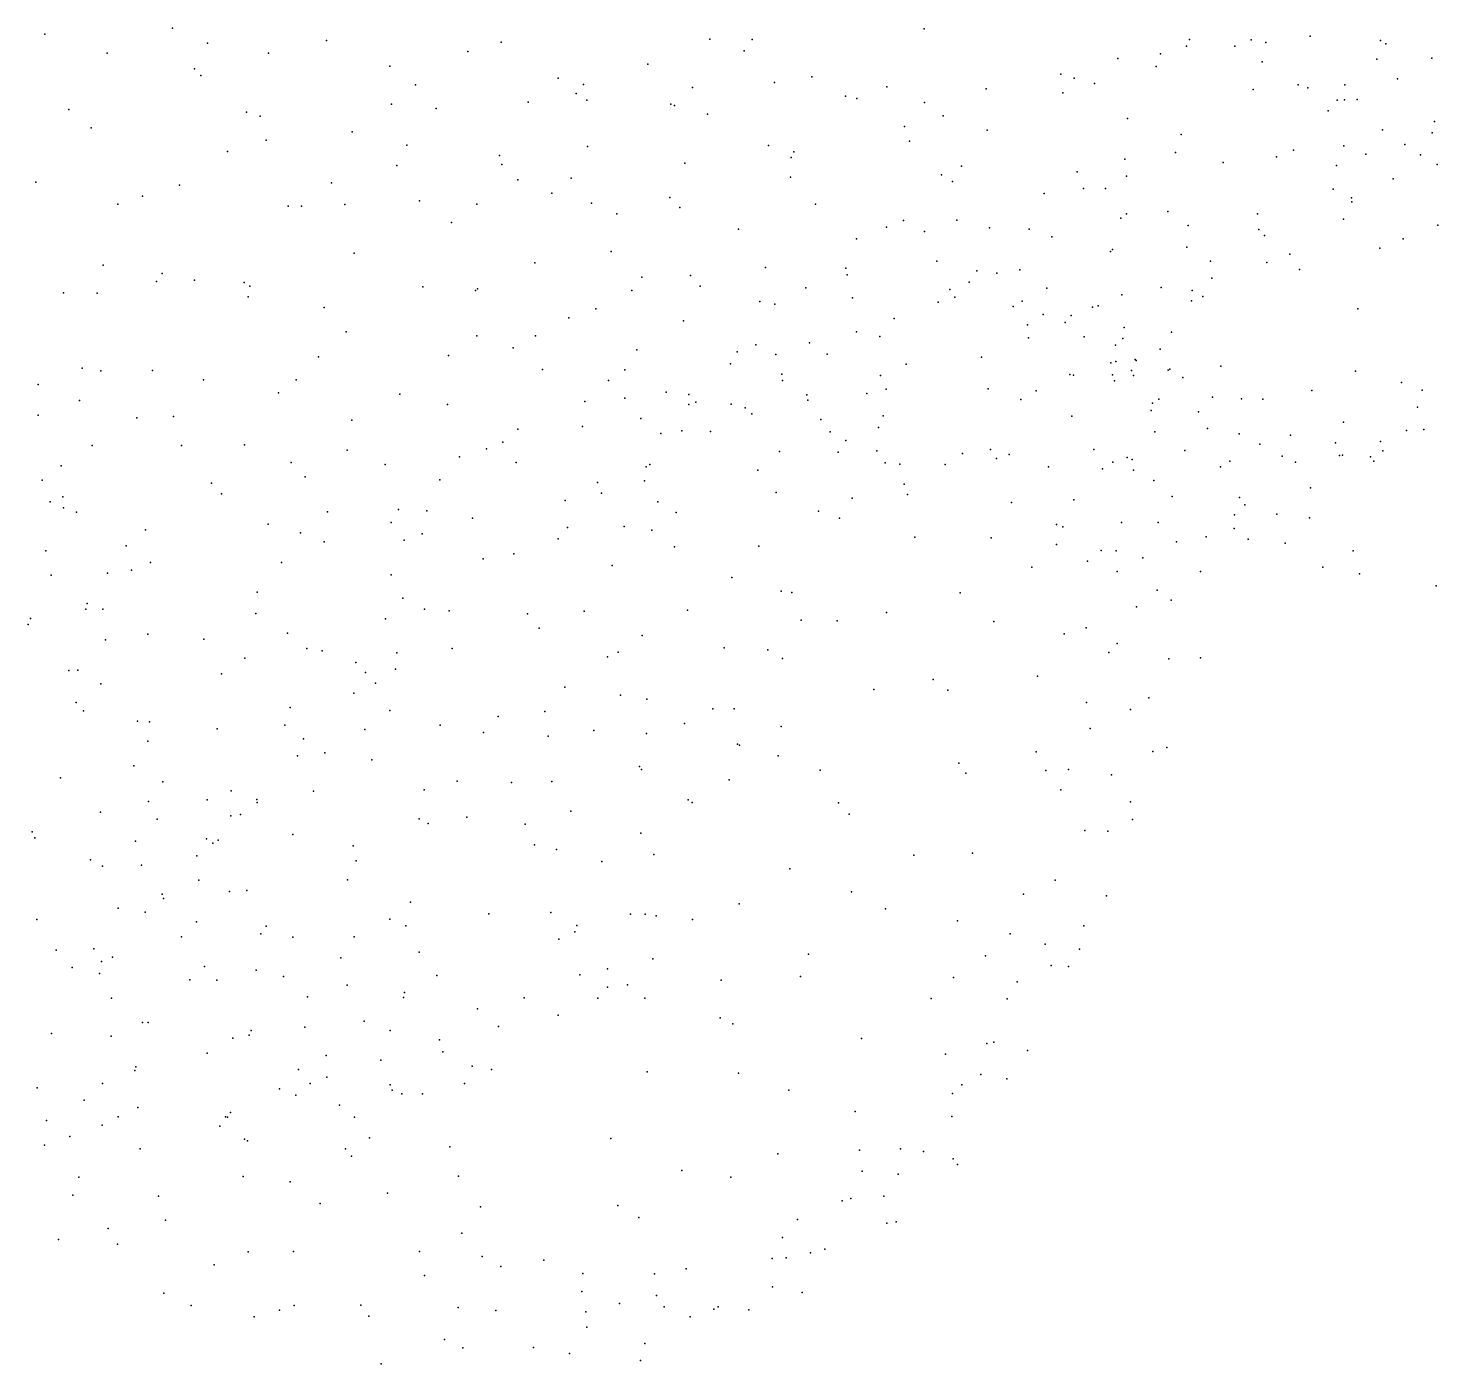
# Model space of a CAD drawing. Header units: metres. Extents: x -25 to 25, y -27.7 to 27.8.
# Drawn here: x -8.984 to -6.157, y -21.444 to -18.766 of the extents above; entities that cross this region are included whole.
import ezdxf

# ---------------------------------------------------------------- set-up
doc = ezdxf.new("R2010")
doc.units = ezdxf.units.M

msp = doc.modelspace()

# ---------------------------------------------------------------- linework, layer by layer
for p in [(-8.6945, -18.7656, 15.6013), (-7.1872, -18.767, -2.9128), (-8.9506, -18.7775, 15.3657), (-8.3857, -18.7903, 2.1824), (-8.0356, -18.7938, -3.0617), (-7.6168, -18.7879, 15.8848), (-7.5319, -18.7884, -2.8122), (-6.6551, -18.7881, -2.9378), (-6.5319, -18.7889, -10.104), (-6.5023, -18.7945, -10.5984), (-6.4135, -18.7814, -10.7389), (-6.2722, -18.7906, -3.0343), (-8.8256, -18.816, 15.5123), (-8.6244, -18.7956, 10.7758), (-8.5019, -18.8154, 2.2842), (-8.102, -18.8124, 1.6408), (-7.5481, -18.8109, 11.2353), (-6.7131, -18.8169, 15.3579), (-6.6612, -18.8014, 12.3762), (-6.5646, -18.8015, 15.1651), (-6.2618, -18.797, 12.4767), (-8.6506, -18.8471, -3.0828), (-8.2584, -18.8417, 1.9708), (-7.7415, -18.8378, 1.1152), (-6.7993, -18.8266, 12.247), (-6.7218, -18.8426, 1.5875), (-6.5098, -18.8329, -10.2607), (-6.2795, -18.8277, 1.7863), (-6.1696, -18.8257, -9.5124), (-8.6375, -18.8603, 2.3471), (-8.2071, -18.8792, -3.1349), (-7.9209, -18.8658, 15.8199), (-7.8703, -18.8784, 11.0084), (-7.4875, -18.8743, 15.7926), (-7.4122, -18.863, 0.4065), (-6.9131, -18.8581, 11.9982), (-6.8868, -18.866, 15.5085), (-6.8457, -18.8763, 1.418), (-6.4374, -18.8792, 14.9507), (-6.344, -18.8794, -2.9253), (-6.2382, -18.867, -9.7328), (-7.8849, -18.8964, -2.996), (-7.6518, -18.8843, 0.7327), (-7.3452, -18.9021, 11.3883), (-7.3223, -18.9066, 15.7281), (-7.2623, -18.8834, 0.6242), (-7.0633, -18.8871, 15.6273), (-6.9093, -18.8955, -2.9097), (-6.5273, -18.8886, 12.5653), (-6.418, -18.8849, -10.1453), (-8.9022, -18.9284, 2.3882), (-8.5462, -18.9342, 10.7798), (-8.2554, -18.9182, 15.7683), (-8.1661, -18.9267, 1.8347), (-7.9816, -18.9139, 1.4477), (-7.8638, -18.9097, 1.3016), (-7.695, -18.9179, 11.1224), (-7.6876, -18.9208, 0.9435), (-7.1863, -18.9147, 11.5599), (-6.3772, -18.9315, -10.3017), (-6.3593, -18.9097, -10.5294), (-6.3443, -18.9092, 12.6123), (-6.3194, -18.9089, 14.8342), (-8.519, -18.9419, -3.1284), (-7.6217, -18.9381, 0.534), (-7.2264, -18.9626, 15.6131), (-7.1495, -18.9415, 0.796), (-6.7799, -18.9466, 15.2025), (-6.1639, -18.9525, -9.8394), (-8.8575, -18.9652, -2.9824), (-8.5064, -18.9902, 2.2719), (-8.3343, -18.9731, 2.1344), (-7.217, -18.9919, -2.8139), (-7.0609, -18.97, 0.9849), (-6.6722, -18.9789, 12.5124), (-6.2683, -18.9691, -10.0945), (-6.169, -18.9754, 12.7666), (-8.5843, -19.0129, 15.6978), (-8.2247, -18.9999, 10.85), (-8.0388, -19.0207, 10.9469), (-7.8623, -19.0026, 15.7124), (-7.4995, -19.0011, 11.2556), (-7.4488, -19.0137, 15.6226), (-6.6833, -19.0149, 14.9235), (-6.4468, -19.0103, 12.79), (-6.3457, -19.0017, -2.8269), (-6.302, -19.0185, 12.8699), (-6.2232, -18.9988, -10.2911), (-6.1921, -19.0192, 1.6503), (-8.2449, -19.0406, -3.162), (-8.0338, -19.0392, -3.1167), (-7.6669, -19.0361, 0.807), (-7.4541, -19.0251, 0.3466), (-7.1124, -19.0422, 15.3698), (-6.7852, -19.0279, 12.3062), (-6.5876, -19.0352, 1.5621), (-6.4811, -19.0232, 14.7545), (-6.3606, -19.0406, 1.649), (-6.1589, -19.0388, 14.5418), (-8.9684, -19.074, 15.5448), (-8.3755, -19.0756, 15.7518), (-8.0017, -19.0694, 15.7088), (-7.8954, -19.0664, -3.0204), (-7.4551, -19.0645, -2.7282), (-7.1527, -19.0598, 0.6391), (-7.1305, -19.073, 11.5833), (-6.8804, -19.0538, 1.2234), (-6.7819, -19.0623, 1.356), (-6.2466, -19.0678, 13.2168), (-8.7543, -19.1023, 10.8029), (-8.6801, -19.0802, 2.3323), (-7.9337, -19.0967, 1.3964), (-7.6975, -19.1052, -2.8407), (-6.9465, -19.0971, 11.8515), (-6.868, -19.0872, 11.9857), (-6.8239, -19.0868, 14.9119), (-6.3671, -19.0884, 13.0908), (-6.3307, -19.1057, 14.5521), (-8.804, -19.1187, -2.9841), (-8.4626, -19.1227, -3.1354), (-8.4358, -19.1226, 2.2339), (-8.3489, -19.119, 10.8388), (-8.1994, -19.1119, 15.7532), (-8.0843, -19.1181, 1.7467), (-7.8541, -19.1166, 11.045), (-7.6771, -19.1251, 15.5926), (-7.4049, -19.1186, 15.4592), (-6.6985, -19.1333, 12.6688), (-6.3298, -19.114, 13.3875), (-8.1351, -19.155, 10.9351), (-7.8036, -19.1381, 1.1349), (-7.2289, -19.1513, 11.4942), (-7.1215, -19.1502, 0.4934), (-6.7932, -19.1464, 14.7598), (-6.7816, -19.138, -2.8543), (-6.6581, -19.1612, 1.3628), (-6.5192, -19.1377, 14.5975), (-6.3465, -19.1484, 13.6195), (-6.1574, -19.1608, 13.9936), (-7.5598, -19.1686, 15.4758), (-7.3233, -19.1878, 15.2677), (-7.2625, -19.1646, -2.7392), (-7.1864, -19.1734, 15.1756), (-7.0564, -19.1658, 15.0192), (-6.9767, -19.1687, 0.9143), (-6.9312, -19.1836, -2.8315), (-6.5162, -19.1694, 13.2065), (-6.5047, -19.1814, 13.4088), (-6.227, -19.1877, 14.1661), (-8.33, -19.2167, 2.1606), (-7.8148, -19.2135, -2.9344), (-6.814, -19.2131, 12.1154), (-6.8097, -19.2093, 1.1575), (-6.6609, -19.2045, 12.8392), (-6.4538, -19.2185, 13.948), (-6.2736, -19.2069, -2.6903), (-8.8337, -19.2409, 15.6681), (-7.9682, -19.2358, 1.4558), (-7.5056, -19.2455, 15.3106), (-7.3443, -19.247, -0.9332), (-7.1619, -19.2326, -0.9083), (-6.6132, -19.2328, 13.0787), (-6.5002, -19.2351, 14.1673), (-8.7266, -19.2736, 2.3287), (-8.7152, -19.2572, 10.8361), (-8.6502, -19.271, 15.7472), (-8.551, -19.2755, -3.0574), (-7.7534, -19.265, 0.9513), (-7.6561, -19.2613, 11.1941), (-7.342, -19.2602, 0.1549), (-7.0973, -19.2749, -0.3282), (-7.0817, -19.252, -2.7684), (-7.0418, -19.2565, 14.8325), (-6.9952, -19.25, -0.6829), (-6.6106, -19.2665, -2.7773), (-6.4349, -19.2493, -2.7299), (-8.913, -19.296, 10.9202), (-8.8455, -19.2966, -2.8884), (-8.5427, -19.3041, 10.8692), (-8.5391, -19.283, 2.2863), (-8.1925, -19.2843, 2.0088), (-8.0869, -19.2917, 10.997), (-8.083, -19.288, -3.0704), (-7.7737, -19.2916, 15.5329), (-7.6362, -19.2826, -2.6939), (-7.4244, -19.2862, -2.6087), (-7.1356, -19.2892, -0.1124), (-6.9413, -19.2871, -0.446), (-6.7909, -19.3, 12.3146), (-6.7118, -19.2857, 14.3185), (-6.6499, -19.2912, 13.857), (-6.6287, -19.3038, 13.2375), (-8.3901, -19.3258, -3.0703), (-7.8453, -19.3281, 1.1033), (-7.5165, -19.3136, 0.3758), (-7.4866, -19.319, -1.3536), (-7.3311, -19.3065, 15.0964), (-7.1591, -19.3148, -1.3389), (-7.1261, -19.3046, 11.6189), (-7.0091, -19.3235, 11.7746), (-6.991, -19.3128, -0.0642), (-6.85, -19.3248, 0.9117), (-6.8384, -19.3221, 14.5015), (-6.6513, -19.3121, 1.1881), (-6.318, -19.3285, 1.3303), (-7.8997, -19.3465, -2.9282), (-7.6696, -19.3525, 0.6677), (-7.2476, -19.3478, -1.4623), (-6.9801, -19.3606, 14.6707), (-6.9485, -19.3396, 0.2791), (-6.9046, -19.3558, 0.5433), (-6.8928, -19.3418, -0.7793), (-8.3465, -19.3742, 15.7808), (-8.0841, -19.3824, 1.7587), (-7.9666, -19.3823, 15.6342), (-7.3233, -19.3747, 11.4647), (-7.2763, -19.3836, -2.6158), (-6.9778, -19.3867, -1.2934), (-6.8663, -19.3844, -1.0754), (-6.7888, -19.3878, -0.0667), (-6.7865, -19.3655, 12.5074), (-6.6917, -19.375, 12.9819), (-8.0117, -19.4062, 1.4743), (-7.7631, -19.4108, -2.7445), (-7.5623, -19.4146, 15.2757), (-7.525, -19.4002, -1.4996), (-7.4174, -19.3962, -0.8776), (-6.8036, -19.4008, 0.1349), (-6.7142, -19.4094, 0.9733), (-8.4019, -19.4247, 2.1919), (-8.1411, -19.4218, 1.897), (-7.5754, -19.4385, -1.6958), (-7.4846, -19.42, -2.4952), (-7.3821, -19.4193, -1.6929), (-7.2234, -19.4394, 14.9367), (-7.0725, -19.4255, -1.4327), (-6.8128, -19.4364, 14.1598), (-6.8028, -19.4341, 0.6832), (-6.7641, -19.4301, 13.7684), (-6.7622, -19.432, -0.4485), (-6.5927, -19.4433, -0.0075), (-8.8757, -19.4475, 15.6783), (-8.8382, -19.4526, 2.3067), (-8.7345, -19.4517, -2.8481), (-8.632, -19.4705, 10.9851), (-8.4467, -19.4706, -2.9714), (-7.9529, -19.4502, 1.2992), (-7.8199, -19.4722, 11.1998), (-7.7874, -19.4509, 0.8837), (-7.4726, -19.4591, 0.3112), (-7.4712, -19.472, -1.0564), (-7.2748, -19.4621, -0.0078), (-6.8954, -19.4598, -2.7227), (-6.8876, -19.4613, 14.4019), (-6.8094, -19.4608, 12.2857), (-6.8057, -19.4727, 13.9392), (-6.7715, -19.4522, 0.4561), (-6.7673, -19.4622, -0.6102), (-6.6981, -19.4514, 13.5159), (-6.6946, -19.4492, 0.2428), (-6.6686, -19.4661, 13.2454), (-6.3225, -19.453, -2.5347), (-8.964, -19.4798, 12.621), (-8.482, -19.4968, 11.0141), (-8.2386, -19.4995, 2.0154), (-7.7049, -19.4954, -2.5821), (-7.6592, -19.5002, 11.2819), (-7.4227, -19.501, -1.8649), (-7.3023, -19.4978, -0.495), (-7.2637, -19.4896, 11.5607), (-7.0593, -19.4886, -2.655), (-6.9628, -19.4926, 11.8967), (-6.41, -19.4917, 0.0554), (-6.2304, -19.476, 1.0769), (-6.1885, -19.4914, 0.1383), (-8.8809, -19.5124, -2.6781), (-8.1428, -19.5199, 11.1099), (-7.8677, -19.514, 1.0093), (-7.7878, -19.5077, 15.4974), (-7.6594, -19.5204, 15.356), (-7.645, -19.5154, -1.8283), (-7.5745, -19.5191, -2.2949), (-7.5463, -19.5266, -2.0274), (-7.4207, -19.5114, -2.3577), (-6.9932, -19.5102, 14.6122), (-6.7295, -19.5176, -0.9586), (-6.717, -19.5093, -1.1225), (-6.6091, -19.5052, 0.9055), (-6.5509, -19.5087, -0.1876), (-6.5083, -19.5096, 0.2437), (-6.1982, -19.5252, -0.0219), (-8.9639, -19.5414, 12.807), (-8.7662, -19.5465, 11.1002), (-8.6926, -19.5441, 2.2772), (-8.3351, -19.5515, -2.8987), (-7.7555, -19.5482, 0.7513), (-7.5328, -19.5385, -1.2782), (-7.3942, -19.55, 11.4794), (-7.2693, -19.5431, -0.299), (-6.8909, -19.5437, -1.4898), (-6.7319, -19.5319, 12.9074), (-6.6375, -19.535, 0.5302), (-6.3464, -19.5558, 0.304), (-8.0023, -19.5694, -2.8114), (-7.8722, -19.5639, -2.6874), (-7.7151, -19.5781, -2.3888), (-7.6731, -19.5728, 0.5868), (-7.6157, -19.5743, -1.4692), (-7.3759, -19.5746, -2.0647), (-7.2788, -19.5661, -0.1296), (-6.7246, -19.5748, 13.609), (-6.6192, -19.5685, -1.2735), (-6.556, -19.5789, 0.7577), (-6.4528, -19.5817, 0.8734), (-6.2204, -19.572, 0.3935), (-6.1854, -19.5703, -1.856), (-8.8557, -19.602, 11.2164), (-8.6763, -19.6025, -2.7271), (-8.5498, -19.6007, 11.1279), (-8.344, -19.6115, 11.1481), (-8.065, -19.6093, 1.4495), (-8.0321, -19.5958, 15.6594), (-7.4771, -19.6142, 0.2789), (-7.3443, -19.5921, 15.0733), (-7.2822, -19.6129, -1.927), (-7.054, -19.6106, 11.8327), (-6.8474, -19.6104, 14.1227), (-6.6644, -19.6123, -0.6464), (-6.5143, -19.5995, -2.5361), (-6.3628, -19.5967, -2.4001), (-6.272, -19.5945, 0.8741), (-6.2679, -19.613, 0.5513), (-8.9177, -19.6432, 15.6701), (-8.4568, -19.6361, 2.1369), (-8.268, -19.6402, 1.9562), (-8.1188, -19.6252, 1.6792), (-8.0055, -19.6367, 11.2278), (-7.7376, -19.6403, -2.1295), (-7.36, -19.6154, -0.578), (-7.2657, -19.6368, 11.6346), (-7.2362, -19.64, -2.3208), (-7.1452, -19.6407, -1.8009), (-7.1105, -19.6186, -2.4829), (-7.0423, -19.6286, 14.7014), (-7.0167, -19.6203, -1.6603), (-6.8092, -19.6358, 13.9208), (-6.7805, -19.6266, 12.726), (-6.77, -19.6306, 13.7609), (-6.5747, -19.6336, -1.5857), (-6.4693, -19.624, -1.4159), (-6.4427, -19.6355, -0.2968), (-6.3543, -19.6225, 0.7138), (-6.3486, -19.6217, -1.6991), (-6.2922, -19.6251, -0.1753), (-6.2857, -19.6334, -2.0615), (-8.9555, -19.6717, -2.4687), (-8.4284, -19.6652, -2.762), (-8.1582, -19.6713, -2.7434), (-7.7448, -19.6452, -1.9248), (-7.5208, -19.6518, 11.4521), (-6.9378, -19.6453, 12.0633), (-6.8296, -19.6488, 12.4492), (-6.7676, -19.652, -1.6173), (-6.5931, -19.6449, -1.1214), (-8.6163, -19.6781, 11.2439), (-8.5959, -19.6995, 2.1712), (-7.842, -19.6767, 0.7912), (-7.8342, -19.6979, -2.2792), (-7.748, -19.673, 15.4239), (-7.4841, -19.6964, -1.0227), (-7.2271, -19.6797, -2.0847), (-6.727, -19.6726, -2.5335), (-6.4128, -19.687, -1.9026), (-8.9397, -19.715, 12.6243), (-8.9145, -19.7053, 2.2147), (-8.9129, -19.7273, 12.9007), (-7.9073, -19.7123, 15.5497), (-7.7214, -19.7151, -1.6845), (-7.3316, -19.7081, -0.0976), (-7.2205, -19.7008, 14.99), (-7.0125, -19.7168, -2.4115), (-6.8869, -19.711, -1.7538), (-6.6901, -19.7044, 12.9865), (-6.5552, -19.7063, -0.5625), (-6.5446, -19.7215, -2.3902), (-8.8871, -19.7361, 11.5713), (-8.3836, -19.7353, 11.2572), (-8.2559, -19.7565, -2.6475), (-8.241, -19.7305, 1.828), (-8.1843, -19.7335, 15.7036), (-8.0926, -19.7479, -2.5994), (-7.6846, -19.7365, 0.4952), (-7.3989, -19.734, 0.0511), (-7.3571, -19.7481, -0.4499), (-6.5653, -19.7413, -0.7673), (-6.4801, -19.7399, -2.2231), (-6.4149, -19.7476, -1.1815), (-8.7488, -19.7711, 11.4493), (-8.5023, -19.7598, -2.6064), (-8.4381, -19.7775, 15.7667), (-8.194, -19.7797, 1.6559), (-7.9022, -19.7664, 11.3243), (-7.789, -19.7646, 0.6219), (-7.7334, -19.7723, 11.3972), (-6.9218, -19.7604, 14.4074), (-6.9092, -19.7654, 12.2568), (-6.7919, -19.7568, -2.4139), (-6.7183, -19.7568, -1.8187), (-6.5656, -19.7689, -1.9051), (-8.7871, -19.8035, -2.4493), (-8.3906, -19.7952, 1.9629), (-8.2301, -19.7923, 11.2958), (-7.9211, -19.7891, -2.1414), (-7.6877, -19.8054, -1.5323), (-7.5187, -19.8039, 0.2134), (-7.2057, -19.7864, 11.778), (-7.0528, -19.7872, 14.7853), (-6.922, -19.8011, -1.9471), (-6.8327, -19.8126, -2.2515), (-6.6816, -19.7955, -2.303), (-6.6219, -19.7856, 13.3207), (-6.5374, -19.7904, -2.0777), (-6.4634, -19.7983, -0.9093), (-8.9483, -19.8134, 11.842), (-8.7387, -19.8368, 2.1304), (-8.4757, -19.8366, 11.3805), (-8.0713, -19.8295, -2.3861), (-8.0098, -19.8195, 0.8913), (-6.8601, -19.8339, 14.1817), (-6.8026, -19.8132, 12.6668), (-6.7486, -19.8273, -2.0213), (-6.3272, -19.8135, -0.4379), (-8.938, -19.8622, 12.5474), (-8.8248, -19.8584, 15.699), (-8.7769, -19.852, 11.6201), (-8.2557, -19.8613, -2.4349), (-7.8128, -19.8428, 15.4397), (-7.5731, -19.8669, -1.1565), (-6.9717, -19.8462, 14.5743), (-6.8004, -19.8547, 13.9257), (-6.633, -19.8546, 13.154), (-6.3882, -19.8464, -0.677), (-6.3142, -19.8593, -1.0791), (-8.5245, -19.8965, 1.9906), (-7.4739, -19.8942, 15.2128), (-7.4525, -19.8973, 0.0087), (-6.7204, -19.8926, 12.8938), (-6.161, -19.884, -0.5553), (-8.8656, -19.9192, 12.7126), (-8.2328, -19.9083, 1.5051), (-7.1149, -19.8979, 11.9629), (-6.7613, -19.9257, 13.7821), (-6.6923, -19.9123, 13.6297), (-8.9792, -19.9491, 12.2675), (-8.8683, -19.9306, 12.9563), (-8.8341, -19.9302, -2.3457), (-8.5274, -19.9389, 11.4918), (-8.2672, -19.9501, 11.3994), (-8.1889, -19.9304, 1.1959), (-8.1397, -19.9337, -2.187), (-7.9828, -19.9397, 11.3921), (-7.8691, -19.9344, -1.7489), (-7.6621, -19.9325, -1.3267), (-7.434, -19.9525, -0.3288), (-7.362, -19.954, 11.7173), (-7.2625, -19.9371, 15.0688), (-8.9838, -19.9611, 2.0617), (-8.7436, -19.9806, 2.0205), (-8.4638, -19.9786, 15.7339), (-7.959, -19.9686, 0.6153), (-7.0473, -19.955, 12.1086), (-6.9068, -19.9796, 14.4102), (-6.8622, -19.9681, 12.595), (-8.8288, -19.9921, 11.8186), (-8.6319, -19.9908, 15.7296), (-8.4249, -20.0095, 1.7557), (-8.1337, -20.0095, 0.7832), (-7.7524, -19.9834, 0.3427), (-7.588, -20.0079, -1.0313), (-6.8003, -19.9991, 12.7428), (-8.5496, -20.029, 1.8616), (-8.3941, -20.0138, -2.3185), (-8.3269, -20.0377, 1.4537), (-8.2445, -20.0182, 15.6656), (-7.822, -20.0261, 15.4202), (-7.801, -20.0165, -1.5427), (-7.5009, -20.0118, -0.7227), (-7.4712, -20.0295, -0.4811), (-6.817, -20.0175, 14.0039), (-6.6968, -20.03, 13.0157), (-6.633, -20.0281, 13.3235), (-8.9024, -20.0535, 13.1391), (-8.8845, -20.0527, 1.9862), (-8.596, -20.0603, -2.3231), (-8.3074, -20.0572, 1.2954), (-8.2476, -20.0508, -2.2064), (-6.9601, -20.0645, 14.5607), (-8.8379, -20.0804, 12.5906), (-8.2872, -20.0787, 0.9554), (-7.9075, -20.0866, 11.4345), (-7.2884, -20.0917, 15.0911), (-7.1692, -20.0717, 14.9782), (-7.1401, -20.0926, 12.0856), (-8.8873, -20.1173, -2.312), (-8.3307, -20.099, 1.1436), (-7.7962, -20.1031, 0.2371), (-7.7432, -20.1111, -1.3392), (-6.8615, -20.1173, 12.66), (-6.7366, -20.108, 13.6707), (-8.873, -20.1345, 12.2198), (-8.4588, -20.1276, 11.5403), (-8.2587, -20.1334, 0.6504), (-8.0415, -20.1454, -1.8803), (-7.9476, -20.1356, 0.3494), (-7.6112, -20.1306, -0.9352), (-7.5683, -20.1303, -0.1758), (-6.7736, -20.1314, 12.8915), (-8.7649, -20.1552, 1.8623), (-8.7406, -20.1566, 12.8847), (-8.605, -20.1707, 1.7381), (-8.4692, -20.1629, -2.2784), (-8.3085, -20.1718, 11.4918), (-8.158, -20.1627, 0.5094), (-8.0712, -20.1778, 11.4467), (-7.8498, -20.1739, -1.4771), (-7.7438, -20.1798, 15.3781), (-7.668, -20.1597, -1.0958), (-7.4739, -20.1656, 11.7155), (-6.8542, -20.17, 14.1675), (-8.7436, -20.1949, 12.6808), (-8.4319, -20.1902, 1.345), (-7.941, -20.1849, 15.4801), (-7.5615, -20.2012, -0.6427), (-7.5577, -20.203, -0.467), (-6.7004, -20.2076, 13.3612), (-8.4438, -20.2242, 1.02), (-8.3887, -20.2187, 15.665), (-8.2948, -20.2325, 0.5311), (-7.4802, -20.2243, 15.2263), (-6.9624, -20.2164, 12.5732), (-6.7288, -20.2158, 13.5356), (-8.7722, -20.2444, 12.4476), (-7.7579, -20.2462, -1.2086), (-7.7542, -20.2519, -0.0338), (-7.3958, -20.253, 11.8615), (-7.1177, -20.2391, 14.9054), (-7.1039, -20.259, 12.3511), (-6.9435, -20.254, 14.4815), (-6.8977, -20.252, 14.3275), (-6.8114, -20.2626, 13.8513), (-8.9193, -20.2687, 13.4098), (-8.7139, -20.2766, -2.2928), (-8.1898, -20.2927, 0.3411), (-8.124, -20.2754, 15.5812), (-8.015, -20.2782, 0.2162), (-7.9341, -20.2761, -1.5712), (-7.5784, -20.2728, 11.678), (-6.9134, -20.2927, 12.7417), (-8.7424, -20.3158, 1.6421), (-8.6247, -20.3129, 15.6698), (-8.5771, -20.2949, 1.449), (-8.5252, -20.312, 0.7997), (-8.5244, -20.3179, 1.1546), (-8.4114, -20.2956, -2.2065), (-7.6607, -20.3129, -0.2991), (-7.6523, -20.3179, -0.8744), (-7.3593, -20.3186, 15.1605), (-6.7733, -20.3169, 13.0971), (-8.8389, -20.3377, 15.6384), (-8.5776, -20.3449, 11.8022), (-8.558, -20.3422, 0.6415), (-8.1041, -20.3472, -1.8852), (-7.8958, -20.3355, 15.463), (-7.3376, -20.3418, 12.0158), (-8.9758, -20.3769, -2.2148), (-8.7254, -20.3515, 13.1483), (-8.2, -20.3506, -2.0082), (-8.182, -20.36, 11.5485), (-7.9871, -20.3616, 0.0892), (-6.8654, -20.3739, 12.8873), (-6.819, -20.3756, 13.741), (-6.7693, -20.3524, 13.2804), (-8.9708, -20.3892, 13.5994), (-8.7689, -20.3955, 13.3262), (-8.6265, -20.3912, 12.8259), (-8.6133, -20.3998, 12.6475), (-8.6031, -20.3937, 0.9378), (-8.4533, -20.3821, 0.4298), (-8.3324, -20.4048, -2.0965), (-7.9685, -20.403, 11.5704), (-7.7557, -20.3799, -1.0572), (-8.8586, -20.433, 1.5832), (-8.6454, -20.4253, 12.2567), (-7.9245, -20.4122, -1.3357), (-7.7292, -20.4222, 11.6866), (-7.2078, -20.4238, 15.0103), (-7.0907, -20.4196, 12.5621), (-8.8351, -20.4457, 13.5428), (-8.7567, -20.444, 1.4654), (-8.3265, -20.4353, 11.6855), (-7.8337, -20.4361, -0.1368), (-7.4568, -20.4514, 15.2503), (-8.6414, -20.474, 12.9867), (-8.3436, -20.473, 15.6286), (-6.9244, -20.474, 14.2111), (-8.7149, -20.5019, 0.9038), (-8.7127, -20.5106, 1.1701), (-8.58, -20.4968, -2.1678), (-8.5453, -20.4943, 12.4466), (-8.2172, -20.518, 0.0934), (-7.3332, -20.497, 15.156), (-6.9882, -20.5022, 14.532), (-6.8216, -20.5054, 13.336), (-8.8034, -20.53, 0.7094), (-8.749, -20.5377, -2.1697), (-8.06, -20.5411, -1.4793), (-7.9361, -20.5386, -1.1941), (-7.7764, -20.542, -0.3603), (-7.747, -20.5423, 11.8011), (-7.7246, -20.5455, -0.7275), (-7.5581, -20.5213, 11.9838), (-7.2645, -20.5315, 12.438), (-8.9662, -20.5526, 1.5131), (-8.6463, -20.5575, 13.1737), (-8.5065, -20.5659, 12.6859), (-8.2587, -20.5518, -1.9363), (-8.2264, -20.5654, 11.763), (-7.8835, -20.5645, 15.4782), (-7.6521, -20.5524, 15.4011), (-7.1203, -20.5555, 12.6344), (-6.8671, -20.5651, 13.5949), (-8.6766, -20.5874, 13.5118), (-8.5172, -20.5814, 0.219), (-8.4535, -20.5882, 15.6192), (-8.3304, -20.5876, 11.9001), (-7.9195, -20.5919, -0.2154), (-7.8876, -20.5775, -1.0468), (-7.0146, -20.5811, 12.8459), (-6.9447, -20.6022, 13.9492), (-8.9275, -20.6141, 0.5115), (-8.8524, -20.6112, 0.9368), (-8.8147, -20.6279, 15.5572), (-8.357, -20.6298, 12.143), (-8.1996, -20.618, 15.5806), (-7.7313, -20.6317, 11.9943), (-7.4194, -20.6222, 12.377), (-7.0642, -20.6254, 14.7382), (-6.8761, -20.6124, 13.4457), (-8.8957, -20.6487, 1.1909), (-8.8366, -20.6369, 0.3811), (-8.6304, -20.6472, -2.0608), (-8.5268, -20.6542, 12.9084), (-7.8221, -20.6517, -0.792), (-6.9325, -20.6452, 13.7184), (-6.8981, -20.6467, 13.2355), (-8.8406, -20.6612, -2.0434), (-8.6598, -20.6734, 0.2138), (-8.6055, -20.6742, 13.3455), (-8.4717, -20.6667, 0.0782), (-8.3443, -20.6843, 12.6021), (-8.1646, -20.665, -0.0958), (-7.8775, -20.6635, 11.9379), (-7.8225, -20.6886, -0.6335), (-7.7822, -20.6835, 15.4485), (-7.5942, -20.6741, 12.2843), (-7.4351, -20.6671, 15.258), (-7.1287, -20.6691, 12.749), (-7.001, -20.6779, 14.2623), (-8.8167, -20.7107, 0.2283), (-8.4238, -20.708, -1.9052), (-8.2311, -20.709, 12.3581), (-8.2293, -20.6991, 12.1956), (-7.9892, -20.7095, 12.0349), (-7.8416, -20.7102, 12.1395), (-7.7476, -20.7104, 12.2665), (-7.173, -20.711, 14.9297), (-7.0208, -20.7117, 12.9399), (-8.0827, -20.732, 12.3042), (-7.9214, -20.7444, -0.4838), (-8.7546, -20.759, -1.9592), (-8.7434, -20.7592, 15.5154), (-8.4294, -20.7687, 15.5615), (-8.3103, -20.7563, -0.127), (-8.0405, -20.7671, 12.4547), (-7.5965, -20.7496, 12.4684), (-7.5708, -20.7616, 15.3625), (-8.9374, -20.7811, -1.8867), (-8.8176, -20.7863, 0.0864), (-8.5734, -20.7903, -1.8761), (-8.541, -20.7849, 13.4358), (-8.5366, -20.7751, 13.2032), (-8.2578, -20.7753, -1.4124), (-8.1593, -20.7939, -0.2775), (-7.3131, -20.7911, 15.1222), (-7.0618, -20.8013, 14.5364), (-7.0479, -20.7988, 14.1287), (-8.6251, -20.8207, 13.7789), (-8.3866, -20.8252, -1.5884), (-8.1525, -20.8183, -1.0339), (-7.1443, -20.8228, 14.8136), (-6.9803, -20.815, 13.3971), (-8.7697, -20.8552, -1.7934), (-8.7678, -20.8481, -0.0654), (-8.4421, -20.8537, 13.06), (-8.2768, -20.8348, -1.2217), (-8.0938, -20.8468, 15.4908), (-8.0548, -20.8537, -0.527), (-7.7426, -20.858, 15.4092), (-8.8351, -20.8812, 13.8957), (-8.4186, -20.8814, -1.4186), (-8.3851, -20.8685, -0.2778), (-8.2581, -20.8843, 15.4893), (-8.1089, -20.8814, 12.6648), (-7.5593, -20.8609, 12.5905), (-7.112, -20.8841, 14.2629), (-7.074, -20.8633, 13.8575), (-7.0215, -20.8723, 13.1754), (-8.9659, -20.8905, -1.6313), (-8.8718, -20.9147, -0.1769), (-8.4799, -20.8924, 13.7056), (-8.4471, -20.9046, 13.3931), (-8.254, -20.8951, -0.3865), (-8.2344, -20.9022, 12.795), (-8.1932, -20.9024, -0.8555), (-7.4585, -20.8948, 15.2378), (-7.1304, -20.9013, 13.996), (-8.7642, -20.9296, 15.397), (-8.5784, -20.9397, -1.3192), (-8.3596, -20.9247, -1.0107), (-7.3257, -20.9375, 12.7755), (-8.9468, -20.9555, 13.9974), (-8.8353, -20.9647, -1.2585), (-8.8036, -20.9482, -1.4393), (-8.5994, -20.9669, -1.0853), (-8.5882, -20.9485, 13.8618), (-8.5844, -20.949, -0.385), (-8.3293, -20.9487, -0.7866), (-7.1321, -20.9477, 12.9984), (-8.9005, -20.9878, 15.2817), (-8.55, -20.9933, -0.6007), (-8.5441, -20.9963, -0.8066), (-8.2992, -20.9907, 13.023), (-7.8153, -20.9917, 12.6882), (-8.9509, -21.0048, -0.9544), (-8.7596, -21.0125, -0.5556), (-8.3477, -21.0122, 13.4919), (-8.3358, -21.0275, 13.7032), (-8.1383, -21.0088, 15.4217), (-7.4807, -21.0227, 12.7671), (-7.3169, -21.0151, 15.0071), (-7.2348, -21.0126, 14.0353), (-7.1884, -21.018, 14.5326), (-7.673, -21.0559, 12.7603), (-7.1289, -21.0325, 13.1301), (-7.1206, -21.0436, 13.4936), (-8.8821, -21.069, 14.1062), (-8.5529, -21.0682, 15.3372), (-8.4588, -21.0785, 13.9369), (-8.121, -21.0672, 12.9162), (-7.5747, -21.0695, 15.2331), (-7.3115, -21.057, 12.9063), (-7.2391, -21.0631, 13.7656), (-8.8942, -21.1051, 15.1234), (-8.7224, -21.1076, 14.1064), (-8.2635, -21.1013, 13.2871), (-7.334, -21.1122, 13.8932), (-7.2681, -21.1075, 14.653), (-8.3983, -21.1218, 15.3097), (-8.0767, -21.1288, 15.3353), (-7.8015, -21.1261, 12.8382), (-7.3514, -21.1166, 14.0615), (-8.7085, -21.1556, 15.1771), (-7.7597, -21.1503, 15.2612), (-7.441, -21.1545, 15.0281), (-7.2624, -21.1618, 13.1539), (-7.2432, -21.159, 13.4988), (-8.9231, -21.1946, 14.4305), (-8.8236, -21.1725, 14.2667), (-8.1142, -21.1818, 13.5556), (-7.4711, -21.1901, 13.843), (-8.8044, -21.2037, 15.0047), (-8.5428, -21.2187, 14.1617), (-8.4516, -21.2186, 15.1879), (-8.1992, -21.2181, 13.9654), (-7.4149, -21.2207, 13.6581), (-7.3867, -21.2137, 14.3556), (-8.6112, -21.2449, 15.086), (-8.0737, -21.2284, 13.3721), (-8.0358, -21.2487, 13.8878), (-7.9497, -21.236, 13.706), (-7.6644, -21.2532, 13.0154), (-7.4923, -21.2323, 14.1793), (-7.4641, -21.2309, 13.0466), (-8.1892, -21.2664, 15.1779), (-7.8718, -21.2627, 13.8379), (-7.728, -21.2629, 13.7827), (-8.712, -21.3022, 14.534), (-7.8735, -21.2982, 13.537), (-7.7243, -21.3065, 13.5867), (-7.4916, -21.2895, 14.7778), (-7.4316, -21.3003, 13.3539), (-8.657, -21.3266, 14.8106), (-8.4801, -21.336, 14.963), (-8.4503, -21.3264, 14.3042), (-8.317, -21.3256, 15.0715), (-8.1216, -21.3309, 14.131), (-8.0463, -21.3369, 15.0972), (-7.8659, -21.3392, 14.1069), (-7.7979, -21.3226, 13.2279), (-7.7083, -21.3291, 14.1603), (-7.6092, -21.3337, 13.4514), (-7.6003, -21.3294, 13.2247), (-7.5387, -21.3356, 14.522), (-8.5309, -21.3496, 14.4919), (-8.3009, -21.3477, 14.2224), (-7.6563, -21.349, 14.9238), (-8.149, -21.3945, 14.2942), (-7.8639, -21.37, 15.0261), (-8.1125, -21.4114, 14.9034), (-7.9703, -21.4108, 14.3052), (-7.8981, -21.423, 14.8774), (-7.7472, -21.403, 14.4109), (-8.2761, -21.4435, 14.6089), (-7.7559, -21.4367, 14.6273)]:
    msp.add_point(p)

doc.saveas('drawing.dxf')
